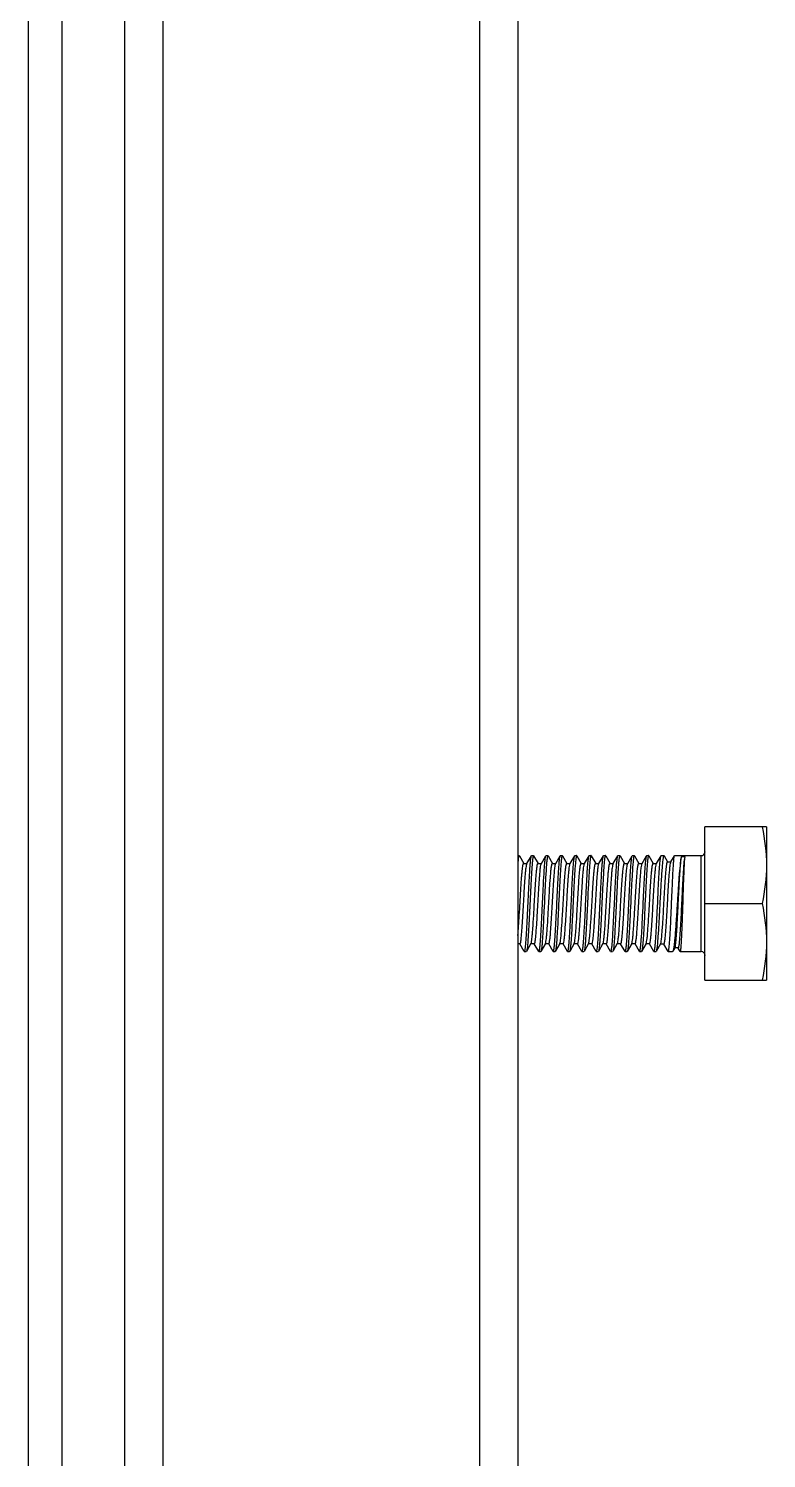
# Model space of a CAD drawing. Extents: x 27938 to 1042331, y -235042 to 1535213.
# Drawn here: x 724842 to 725471, y 753909 to 755128 of the extents above; entities that cross this region are included whole.
import ezdxf

# ---------------------------------------------------------------- set-up
doc = ezdxf.new("R2010")
doc.units = 0
doc.header["$LTSCALE"] = 1000
doc.header["$MEASUREMENT"] = 0

msp = doc.modelspace()

# ---------------------------------------------------------------- linework, layer by layer
for p, q in [((724842.2, 753125.8), (724842.2, 755867.8)), ((724870.8, 753483.8), (724870.8, 755746.9)), ((724924, 755594.1), (724924, 752879.2)), ((724956.7, 755594.1), (724956.7, 752879.2)), ((725226.6, 755594.1), (725226.6, 752879.2)), ((725259.3, 755594.1), (725259.3, 752879.2)), ((725471.1, 754447.2), (725418.7, 754447.2)), ((725418.7, 754316.4), (725418.7, 754447.2)), ((725471.1, 754447.2), (725471.1, 754316.4)), ((725259.3, 754422.7), (725260.3, 754422.7)), ((725260.5, 754422.5), (725260.3, 754422.7)), ((725260.5, 754422.5), (725264.2, 754416)), ((725264.1, 754416), (725267.1, 754416)), ((725267, 754415.9), (725270.9, 754422.5)), ((725270.9, 754422.5), (725271, 754422.7)), ((725271, 754422.7), (725272.6, 754422.7)), ((725272.7, 754422.5), (725272.6, 754422.7)), ((725272.7, 754422.5), (725276.5, 754416)), ((725276.4, 754416), (725279.4, 754416)), ((725279.3, 754415.9), (725283.1, 754422.5)), ((725283.1, 754422.5), (725283.3, 754422.7)), ((725283.3, 754422.7), (725284.8, 754422.7)), ((725285, 754422.5), (725284.8, 754422.7)), ((725285, 754422.5), (725288.8, 754416)), ((725288.7, 754416), (725291.6, 754416)), ((725291.5, 754415.9), (725295.4, 754422.5)), ((725295.4, 754422.5), (725295.6, 754422.7)), ((725295.6, 754422.7), (725297.1, 754422.7)), ((725297.3, 754422.5), (725297.1, 754422.7)), ((725297.3, 754422.5), (725301, 754416)), ((725300.9, 754416), (725303.9, 754416)), ((725303.8, 754415.9), (725307.7, 754422.5)), ((725307.7, 754422.5), (725307.8, 754422.7)), ((725307.8, 754422.7), (725309.4, 754422.7)), ((725309.5, 754422.5), (725309.4, 754422.7)), ((725309.5, 754422.5), (725313.3, 754416)), ((725313.2, 754416), (725316.2, 754416)), ((725316.1, 754415.9), (725319.9, 754422.5)), ((725319.9, 754422.5), (725320.1, 754422.7)), ((725320.1, 754422.7), (725321.6, 754422.7)), ((725321.8, 754422.5), (725325.6, 754416)), ((725325.5, 754416), (725328.4, 754416)), ((725328.3, 754415.9), (725332.2, 754422.5)), ((725332.2, 754422.5), (725332.4, 754422.7)), ((725332.4, 754422.7), (725333.9, 754422.7)), ((725334.1, 754422.5), (725333.9, 754422.7)), ((725334.1, 754422.5), (725337.8, 754416)), ((725337.7, 754416), (725340.7, 754416)), ((725340.6, 754415.9), (725344.5, 754422.5)), ((725344.5, 754422.5), (725344.6, 754422.7)), ((725344.6, 754422.7), (725346.2, 754422.7)), ((725346.3, 754422.5), (725346.2, 754422.7)), ((725346.3, 754422.5), (725350.1, 754416)), ((725350, 754416), (725353, 754416)), ((725352.9, 754415.9), (725356.7, 754422.5)), ((725356.7, 754422.5), (725356.9, 754422.7)), ((725356.9, 754422.7), (725358.4, 754422.7)), ((725358.6, 754422.5), (725358.4, 754422.7)), ((725358.6, 754422.5), (725362.4, 754416)), ((725362.3, 754416), (725365.2, 754416)), ((725365.1, 754415.9), (725369, 754422.5)), ((725369, 754422.5), (725369.2, 754422.7)), ((725369.2, 754422.7), (725370.7, 754422.7)), ((725370.9, 754422.5), (725374.6, 754416)), ((725374.5, 754416), (725377.5, 754416)), ((725377.4, 754415.9), (725381.3, 754422.5)), ((725381.3, 754422.5), (725381.4, 754422.7)), ((725381.4, 754422.7), (725383.7, 754422.7)), ((725384, 754422.5), (725383.7, 754422.7)), ((725384, 754422.5), (725386.9, 754417.4)), ((725386.8, 754417.4), (725389.8, 754417.4)), ((725389.7, 754417.3), (725392.8, 754422.6)), ((725392.8, 754422.6), (725392.9, 754422.7)), ((725392.9, 754422.7), (725415.5, 754422.7)), ((725401.7, 754421.7), (725398.6, 754421.7)), ((725415.5, 754340.9), (725415.5, 754422.7)), ((725418.7, 754381.8), (725467.4, 754381.8)), ((725261.1, 754347.5), (725259.3, 754347.5)), ((725264.7, 754341), (725261, 754347.5)), ((725264.7, 754341), (725264.9, 754340.9)), ((725264.9, 754340.9), (725266.4, 754340.9)), ((725266.6, 754341), (725266.4, 754340.9)), ((725270.4, 754347.7), (725266.6, 754341)), ((725270.4, 754347.7), (725270.6, 754347.9)), ((725273.3, 754347.5), (725270.4, 754347.5)), ((725277, 754341), (725273.2, 754347.5)), ((725277, 754341), (725277.2, 754340.9)), ((725277.2, 754340.9), (725278.7, 754340.9)), ((725278.9, 754341), (725278.7, 754340.9)), ((725282.7, 754347.7), (725278.9, 754341)), ((725285.6, 754347.5), (725282.6, 754347.5)), ((725282.7, 754347.7), (725282.8, 754347.9)), ((725289.3, 754341), (725285.5, 754347.5)), ((725289.3, 754341), (725289.4, 754340.9)), ((725289.4, 754340.9), (725291, 754340.9)), ((725291.1, 754341), (725291, 754340.9)), ((725295, 754347.7), (725291.1, 754341)), ((725297.9, 754347.5), (725294.9, 754347.5)), ((725295, 754347.7), (725295.1, 754347.9)), ((725301.5, 754341), (725297.8, 754347.5)), ((725301.5, 754341), (725301.7, 754340.9)), ((725301.7, 754340.9), (725303.2, 754340.9)), ((725303.4, 754341), (725303.2, 754340.9)), ((725307.2, 754347.7), (725303.4, 754341)), ((725307.2, 754347.7), (725307.3, 754347.9)), ((725310.1, 754347.5), (725307.2, 754347.5)), ((725313.8, 754341), (725310, 754347.5)), ((725313.8, 754341), (725314, 754340.9)), ((725314, 754340.9), (725315.5, 754340.9)), ((725315.7, 754341), (725315.5, 754340.9)), ((725319.5, 754347.7), (725315.7, 754341)), ((725322.4, 754347.5), (725319.4, 754347.5)), ((725319.5, 754347.7), (725319.6, 754347.9)), ((725326.1, 754341), (725322.3, 754347.5)), ((725326.1, 754341), (725326.2, 754340.9)), ((725326.2, 754340.9), (725327.8, 754340.9)), ((725327.9, 754341), (725327.8, 754340.9)), ((725331.8, 754347.7), (725327.9, 754341)), ((725334.7, 754347.5), (725331.7, 754347.5)), ((725338.3, 754341), (725334.6, 754347.5)), ((725338.3, 754341), (725338.5, 754340.9)), ((725338.5, 754340.9), (725340, 754340.9)), ((725344, 754347.7), (725340.2, 754341)), ((725344, 754347.7), (725344.1, 754347.8)), ((725346.9, 754347.5), (725344, 754347.5)), ((725350.6, 754341), (725346.8, 754347.5)), ((725350.8, 754340.9), (725352.3, 754340.9)), ((725352.5, 754341), (725352.3, 754340.9)), ((725356.3, 754347.7), (725352.5, 754341)), ((725359.2, 754347.5), (725356.2, 754347.5)), ((725356.3, 754347.7), (725356.4, 754347.8)), ((725362.9, 754341), (725359.1, 754347.5)), ((725362.9, 754341), (725363, 754340.9)), ((725363, 754340.9), (725364.6, 754340.9)), ((725364.7, 754341), (725364.6, 754340.9)), ((725368.6, 754347.7), (725364.7, 754341)), ((725371.5, 754347.5), (725368.5, 754347.5)), ((725368.6, 754347.7), (725368.7, 754347.8)), ((725375.1, 754341), (725371.4, 754347.5)), ((725375.1, 754341), (725375.3, 754340.9)), ((725375.3, 754340.9), (725377, 754340.9)), ((725377.1, 754341), (725377, 754340.9)), ((725380.9, 754347.5), (725377.1, 754341)), ((725383.7, 754347.3), (725380.8, 754347.3)), ((725387.3, 754341), (725383.6, 754347.3)), ((725387.3, 754341), (725387.4, 754340.9)), ((725387.4, 754340.9), (725391.1, 754340.9)), ((725391.4, 754341.1), (725391.1, 754340.9)), ((725393.1, 754344.1), (725391.4, 754341.1)), ((725396, 754344), (725393.1, 754344)), ((725397.7, 754341), (725396, 754343.9)), ((725397.7, 754341), (725397.8, 754340.9)), ((725397.8, 754340.9), (725415.5, 754340.9)), ((725418.7, 754316.4), (725471.1, 754316.4))]:
    msp.add_line(p, q)
for centre, start, end in [((725415.5, 754425.9), 270, 0), ((725415.5, 754337.6), 0, 90)]:
    msp.add_arc(centre, 3.27, start, end)
for points in [[(725467.4, 754447.2), (725469.6, 754436.5), (725471.1, 754425.5), (725471.1, 754414.5)], [(725471.1, 754414.5), (725471.1, 754403.5), (725469.6, 754392.5), (725467.4, 754381.8)], [(725467.4, 754381.8), (725469.6, 754371), (725471.1, 754360), (725471.1, 754349.1)], [(725471.1, 754349.1), (725471.1, 754338.1), (725469.6, 754327.1), (725467.4, 754316.4)]]:
    msp.add_open_spline(points, degree=3)
for points, knots in [([(725260.3, 754422.7), (725260.2, 754422.7), (725259.9, 754422), (725259.7, 754421.1), (725259.5, 754419.3), (725259.4, 754418), (725259.3, 754417.2)], [0, 0, 0, 0, 0.077049, 0.268055, 0.577055, 1, 1, 1, 1]), ([(725259.3, 754354.7), (725259.5, 754357.3), (725259.9, 754363), (725260.5, 754372.3), (725261.1, 754382.4), (725261.7, 754392.5), (725262.2, 754400.5), (725262.6, 754406), (725262.9, 754409.4), (725263.2, 754412.1), (725263.5, 754414.2), (725263.7, 754415.3), (725264, 754416), (725264.1, 754416)], [0, 0, 0, 0, 0.125273, 0.280526, 0.451, 0.620464, 0.772784, 0.837888, 0.893492, 0.938284, 0.971239, 0.991709, 1, 1, 1, 1]), ([(725261.1, 754347.5), (725261.1, 754347.5), (725261.3, 754347.8), (725261.6, 754348.5), (725261.9, 754350.4), (725262.2, 754353.3), (725262.6, 754357.3), (725262.9, 754362.1), (725263.3, 754367.7), (725263.7, 754373.8), (725264.2, 754382.2), (725264.6, 754390.6), (725265.1, 754398.7), (725265.5, 754403.9), (725265.8, 754408.3), (725266.2, 754411.8), (725266.6, 754414.2), (725266.8, 754415.5), (725267, 754415.9)], [0, 0, 0, 0, 0.003516, 0.010771, 0.037949, 0.081609, 0.140308, 0.211978, 0.294061, 0.383613, 0.477416, 0.664254, 0.750571, 0.827952, 0.893624, 0.945254, 0.981055, 1, 1, 1, 1]), ([(725268, 754381.8), (725268.2, 754386.7), (725268.5, 754394), (725269, 754403.2), (725269.4, 754409.2), (725269.7, 754414.2), (725270.1, 754418.1), (725270.4, 754420.7), (725270.6, 754422.1), (725270.9, 754422.5)], [0, 0, 0, 0, 0.364023, 0.530311, 0.678342, 0.803036, 0.90014, 0.966414, 1, 1, 1, 1]), ([(725272.6, 754422.7), (725272.5, 754422.7), (725272.3, 754422.3), (725272.2, 754421.8), (725272, 754420.8), (725271.7, 754418.8), (725271.4, 754415.3), (725271, 754410.3), (725270.6, 754404.2), (725270.3, 754397.2), (725269.9, 754389.7), (725269.6, 754384.4), (725269.5, 754381.8)], [0, 0, 0, 0, 0.006679, 0.021742, 0.04591, 0.079126, 0.171519, 0.295578, 0.446611, 0.618856, 0.8057, 1, 1, 1, 1]), ([(725270.6, 754347.9), (725270.7, 754348.4), (725271, 754349.8), (725271.3, 754352.5), (725271.7, 754356.1), (725272.2, 754362.6), (725272.8, 754372.2), (725273.3, 754382.2), (725273.8, 754390.6), (725274.2, 754396.5), (725274.5, 754401.9), (725274.9, 754406.6), (725275.2, 754410.5), (725275.6, 754413.3), (725275.9, 754415), (725276.1, 754415.8), (725276.3, 754416), (725276.4, 754416)], [0, 0, 0, 0, 0.023139, 0.062463, 0.116774, 0.184236, 0.348936, 0.533941, 0.62611, 0.713772, 0.793885, 0.863675, 0.920735, 0.963127, 0.989505, 0.996557, 1, 1, 1, 1]), ([(725273.3, 754347.5), (725273.4, 754347.5), (725273.6, 754347.8), (725273.8, 754348.5), (725274.2, 754350.4), (725274.5, 754353.3), (725274.8, 754357.3), (725275.2, 754362.1), (725275.6, 754367.7), (725275.9, 754373.8), (725276.4, 754382.2), (725276.9, 754390.6), (725277.4, 754398.7), (725277.7, 754403.9), (725278.1, 754408.3), (725278.4, 754411.8), (725278.8, 754414.2), (725279, 754415.5), (725279.3, 754415.9)], [0, 0, 0, 0, 0.003516, 0.010771, 0.037949, 0.081609, 0.140308, 0.211978, 0.294061, 0.383613, 0.477416, 0.664254, 0.750571, 0.827952, 0.893624, 0.945254, 0.981055, 1, 1, 1, 1]), ([(725280.2, 754381.8), (725280.5, 754386.7), (725280.8, 754394), (725281.3, 754403.2), (725281.7, 754409.2), (725282, 754414.2), (725282.3, 754418.1), (725282.7, 754420.7), (725282.9, 754422.1), (725283.1, 754422.5)], [0, 0, 0, 0, 0.364021, 0.530313, 0.678345, 0.803036, 0.900138, 0.966413, 1, 1, 1, 1]), ([(725284.8, 754422.7), (725284.7, 754422.7), (725284.6, 754422.3), (725284.4, 754421.8), (725284.2, 754420.8), (725284, 754418.8), (725283.6, 754415.3), (725283.3, 754410.3), (725282.9, 754404.2), (725282.5, 754397.2), (725282.1, 754389.7), (725281.9, 754384.4), (725281.8, 754381.8)], [0, 0, 0, 0, 0.006669, 0.021718, 0.045876, 0.079084, 0.171468, 0.295521, 0.446556, 0.618814, 0.805682, 1, 1, 1, 1]), ([(725282.8, 754347.9), (725283, 754348.4), (725283.3, 754349.8), (725283.6, 754352.4), (725283.9, 754356.1), (725284.5, 754362.6), (725285, 754372.1), (725285.6, 754382.2), (725286.1, 754390.5), (725286.4, 754396.5), (725286.8, 754401.9), (725287.2, 754406.6), (725287.5, 754410.5), (725287.8, 754413.3), (725288.2, 754415), (725288.4, 754415.8), (725288.6, 754416), (725288.7, 754416)], [0, 0, 0, 0, 0.023, 0.06221, 0.116433, 0.183837, 0.348506, 0.533571, 0.625793, 0.713517, 0.793694, 0.863545, 0.920659, 0.963092, 0.989496, 0.996554, 1, 1, 1, 1]), ([(725285.6, 754347.5), (725285.7, 754347.5), (725285.8, 754347.8), (725286.1, 754348.5), (725286.4, 754350.4), (725286.8, 754353.3), (725287.1, 754357.3), (725287.5, 754362.1), (725287.8, 754367.7), (725288.2, 754373.8), (725288.7, 754382.2), (725289.2, 754390.6), (725289.7, 754398.7), (725290, 754403.9), (725290.4, 754408.3), (725290.7, 754411.8), (725291.1, 754414.2), (725291.3, 754415.5), (725291.5, 754415.9)], [0, 0, 0, 0, 0.003516, 0.010771, 0.037949, 0.081609, 0.140308, 0.211978, 0.294061, 0.383613, 0.477416, 0.664254, 0.750571, 0.827952, 0.893624, 0.945254, 0.981055, 1, 1, 1, 1]), ([(725292.5, 754381.8), (725292.7, 754386.7), (725293.1, 754394), (725293.6, 754403.2), (725293.9, 754409.2), (725294.3, 754414.2), (725294.6, 754418.1), (725295, 754420.7), (725295.2, 754422.1), (725295.4, 754422.5)], [0, 0, 0, 0, 0.364026, 0.530319, 0.678348, 0.803035, 0.900137, 0.966414, 1, 1, 1, 1]), ([(725297.1, 754422.7), (725297, 754422.7), (725296.8, 754422.3), (725296.7, 754421.8), (725296.5, 754420.8), (725296.2, 754418.8), (725295.9, 754415.3), (725295.5, 754410.3), (725295.2, 754404.2), (725294.8, 754397.2), (725294.4, 754389.7), (725294.2, 754384.4), (725294, 754381.8)], [0, 0, 0, 0, 0.00669, 0.021765, 0.045943, 0.079167, 0.171572, 0.295635, 0.446661, 0.618889, 0.805716, 1, 1, 1, 1]), ([(725295.1, 754347.9), (725295.3, 754348.4), (725295.5, 754349.8), (725295.9, 754352.4), (725296.2, 754356.1), (725296.7, 754362.6), (725297.3, 754372.1), (725297.9, 754382.2), (725298.4, 754390.5), (725298.7, 754396.4), (725299.1, 754401.9), (725299.4, 754406.6), (725299.8, 754410.5), (725300.1, 754413.3), (725300.4, 754415), (725300.7, 754415.8), (725300.8, 754416), (725300.9, 754416)], [0, 0, 0, 0, 0.022862, 0.061956, 0.116091, 0.183437, 0.348074, 0.5332, 0.625476, 0.713261, 0.793503, 0.863416, 0.920583, 0.963057, 0.989487, 0.996552, 1, 1, 1, 1]), ([(725297.9, 754347.5), (725297.9, 754347.5), (725298.1, 754347.8), (725298.4, 754348.5), (725298.7, 754350.4), (725299, 754353.3), (725299.4, 754357.3), (725299.7, 754362.1), (725300.1, 754367.7), (725300.5, 754373.8), (725301, 754382.2), (725301.4, 754390.6), (725301.9, 754398.7), (725302.3, 754403.9), (725302.6, 754408.3), (725303, 754411.8), (725303.4, 754414.2), (725303.6, 754415.5), (725303.8, 754415.9)], [0, 0, 0, 0, 0.003516, 0.010771, 0.037949, 0.081609, 0.140308, 0.211978, 0.294061, 0.383613, 0.477416, 0.664254, 0.750571, 0.827952, 0.893624, 0.945254, 0.981055, 1, 1, 1, 1]), ([(725304.8, 754381.8), (725305, 754386.7), (725305.3, 754394), (725305.8, 754403.2), (725306.2, 754409.2), (725306.5, 754414.2), (725306.9, 754418.1), (725307.2, 754420.7), (725307.4, 754422.1), (725307.7, 754422.5)], [0, 0, 0, 0, 0.364024, 0.530311, 0.678342, 0.803035, 0.900139, 0.966414, 1, 1, 1, 1]), ([(725309.4, 754422.7), (725309.3, 754422.7), (725309.1, 754422.3), (725309, 754421.8), (725308.8, 754420.8), (725308.5, 754418.8), (725308.2, 754415.3), (725307.8, 754410.3), (725307.4, 754404.2), (725307, 754397.2), (725306.7, 754389.7), (725306.4, 754384.4), (725306.3, 754381.8)], [0, 0, 0, 0, 0.006677, 0.021735, 0.045901, 0.079116, 0.171512, 0.295573, 0.4466, 0.618843, 0.805694, 1, 1, 1, 1]), ([(725307.3, 754347.9), (725307.5, 754348.4), (725307.8, 754349.8), (725308.1, 754352.4), (725308.5, 754356), (725309, 754362.5), (725309.6, 754372.1), (725310.1, 754382.1), (725310.6, 754390.5), (725311, 754396.4), (725311.3, 754401.9), (725311.7, 754406.6), (725312, 754410.5), (725312.4, 754413.3), (725312.7, 754415), (725312.9, 754415.8), (725313.1, 754416), (725313.2, 754416)], [0, 0, 0, 0, 0.022723, 0.061701, 0.115749, 0.183037, 0.347642, 0.532829, 0.625158, 0.713005, 0.793312, 0.863286, 0.920506, 0.963022, 0.989478, 0.99655, 1, 1, 1, 1]), ([(725310.1, 754347.5), (725310.2, 754347.5), (725310.4, 754347.8), (725310.6, 754348.5), (725311, 754350.4), (725311.3, 754353.3), (725311.6, 754357.3), (725312, 754362.1), (725312.4, 754367.7), (725312.7, 754373.8), (725313.2, 754382.2), (725313.7, 754390.6), (725314.2, 754398.7), (725314.5, 754403.9), (725314.9, 754408.3), (725315.2, 754411.8), (725315.6, 754414.2), (725315.8, 754415.5), (725316.1, 754415.9)], [0, 0, 0, 0, 0.003516, 0.010771, 0.037949, 0.081609, 0.140308, 0.211978, 0.294061, 0.383613, 0.477416, 0.664254, 0.750571, 0.827952, 0.893624, 0.945254, 0.981055, 1, 1, 1, 1]), ([(725317, 754381.8), (725317.3, 754386.7), (725317.6, 754394), (725318.1, 754403.2), (725318.4, 754409.2), (725318.8, 754414.2), (725319.1, 754418.1), (725319.5, 754420.7), (725319.7, 754422.1), (725319.9, 754422.5)], [0, 0, 0, 0, 0.364026, 0.530313, 0.678337, 0.803029, 0.900137, 0.966414, 1, 1, 1, 1]), ([(725321.6, 754422.7), (725321.5, 754422.7), (725321.4, 754422.3), (725321.2, 754421.8), (725321, 754420.8), (725320.8, 754418.8), (725320.4, 754415.3), (725320.1, 754410.3), (725319.7, 754404.2), (725319.3, 754397.2), (725318.9, 754389.7), (725318.7, 754384.4), (725318.6, 754381.8)], [0, 0, 0, 0, 0.006697, 0.021777, 0.045962, 0.079191, 0.171605, 0.29567, 0.44669, 0.618909, 0.805726, 1, 1, 1, 1]), ([(725319.6, 754347.9), (725319.8, 754348.3), (725320, 754349.7), (725320.4, 754352.3), (725320.7, 754356), (725321.2, 754362.5), (725321.8, 754372), (725322.4, 754382.1), (725322.9, 754390.5), (725323.2, 754396.4), (725323.6, 754401.8), (725324, 754406.6), (725324.3, 754410.4), (725324.6, 754413.3), (725325, 754415), (725325.2, 754415.8), (725325.4, 754416), (725325.5, 754416)], [0, 0, 0, 0, 0.022584, 0.061447, 0.115407, 0.182636, 0.34721, 0.532457, 0.62484, 0.712749, 0.79312, 0.863155, 0.920429, 0.962986, 0.989469, 0.996548, 1, 1, 1, 1]), ([(725321.8, 754422.5), (725321.8, 754422.6), (725321.7, 754422.6), (725321.7, 754422.7), (725321.6, 754422.7)], [0, 0, 0, 0, 0.600612, 1, 1, 1, 1]), ([(725322.4, 754347.5), (725322.5, 754347.5), (725322.6, 754347.8), (725322.9, 754348.5), (725323.2, 754350.4), (725323.6, 754353.3), (725323.9, 754357.3), (725324.3, 754362.1), (725324.6, 754367.7), (725325, 754373.8), (725325.5, 754382.2), (725326, 754390.6), (725326.5, 754398.7), (725326.8, 754403.9), (725327.2, 754408.3), (725327.5, 754411.8), (725327.9, 754414.2), (725328.1, 754415.5), (725328.3, 754415.9)], [0, 0, 0, 0, 0.003516, 0.010772, 0.037949, 0.081609, 0.140308, 0.211978, 0.294061, 0.383612, 0.477416, 0.664254, 0.750571, 0.827952, 0.893624, 0.945254, 0.981055, 1, 1, 1, 1]), ([(725329.3, 754381.8), (725329.5, 754386.7), (725329.9, 754394), (725330.4, 754403.2), (725330.7, 754409.2), (725331.1, 754414.2), (725331.4, 754418.1), (725331.8, 754420.7), (725332, 754422.1), (725332.2, 754422.5)], [0, 0, 0, 0, 0.364026, 0.530312, 0.67834, 0.803034, 0.90014, 0.966415, 1, 1, 1, 1]), ([(725333.9, 754422.7), (725333.8, 754422.7), (725333.6, 754422.3), (725333.5, 754421.8), (725333.3, 754420.8), (725333, 754418.8), (725332.7, 754415.3), (725332.3, 754410.3), (725332, 754404.2), (725331.6, 754397.2), (725331.2, 754389.7), (725331, 754384.4), (725330.8, 754381.8)], [0, 0, 0, 0, 0.006686, 0.021757, 0.045931, 0.079152, 0.171553, 0.295615, 0.446644, 0.618879, 0.805711, 1, 1, 1, 1]), ([(725331.9, 754347.9), (725332.1, 754348.3), (725332.3, 754349.7), (725332.7, 754352.3), (725333, 754356), (725333.5, 754362.5), (725334.1, 754372), (725334.7, 754382.1), (725335.2, 754390.4), (725335.5, 754396.4), (725335.9, 754401.8), (725336.2, 754406.6), (725336.6, 754410.4), (725336.9, 754413.3), (725337.2, 754415), (725337.5, 754415.8), (725337.6, 754416), (725337.7, 754416)], [0, 0, 0, 0, 0.022445, 0.061192, 0.115065, 0.182235, 0.346776, 0.532084, 0.624521, 0.712492, 0.792928, 0.863025, 0.920353, 0.962951, 0.98946, 0.996545, 1, 1, 1, 1]), ([(725334.7, 754347.5), (725334.7, 754347.5), (725334.9, 754347.8), (725335.2, 754348.5), (725335.5, 754350.4), (725335.8, 754353.3), (725336.2, 754357.3), (725336.5, 754362.1), (725336.9, 754367.7), (725337.3, 754373.8), (725337.7, 754382.2), (725338.2, 754390.6), (725338.7, 754398.7), (725339.1, 754403.9), (725339.4, 754408.3), (725339.8, 754411.8), (725340.2, 754414.2), (725340.4, 754415.5), (725340.6, 754415.9)], [0, 0, 0, 0, 0.003516, 0.010772, 0.037949, 0.081609, 0.140308, 0.211978, 0.294061, 0.383612, 0.477416, 0.664253, 0.750571, 0.827952, 0.893624, 0.945254, 0.981055, 1, 1, 1, 1]), ([(725341.6, 754381.8), (725341.8, 754386.7), (725342.1, 754394), (725342.6, 754403.2), (725343, 754409.2), (725343.3, 754414.2), (725343.7, 754418.1), (725344, 754420.7), (725344.2, 754422.1), (725344.5, 754422.5)], [0, 0, 0, 0, 0.364021, 0.530311, 0.678343, 0.803036, 0.90014, 0.966414, 1, 1, 1, 1]), ([(725346.2, 754422.7), (725346.1, 754422.7), (725345.9, 754422.3), (725345.8, 754421.8), (725345.6, 754420.8), (725345.3, 754418.8), (725345, 754415.3), (725344.6, 754410.3), (725344.2, 754404.2), (725343.8, 754397.2), (725343.5, 754389.7), (725343.2, 754384.4), (725343.1, 754381.8)], [0, 0, 0, 0, 0.006676, 0.021736, 0.045901, 0.079115, 0.171505, 0.295563, 0.446596, 0.618846, 0.805696, 1, 1, 1, 1]), ([(725344.1, 754347.8), (725344.3, 754348.3), (725344.6, 754349.7), (725344.9, 754352.3), (725345.3, 754355.9), (725345.8, 754362.4), (725346.4, 754372), (725346.9, 754382.1), (725347.4, 754390.4), (725347.8, 754396.4), (725348.1, 754401.8), (725348.5, 754406.5), (725348.8, 754410.4), (725349.2, 754413.3), (725349.5, 754415), (725349.7, 754415.8), (725349.9, 754416), (725350, 754416)], [0, 0, 0, 0, 0.022306, 0.060937, 0.114721, 0.181834, 0.346342, 0.531711, 0.624202, 0.712235, 0.792736, 0.862894, 0.920276, 0.962916, 0.98945, 0.996543, 1, 1, 1, 1]), ([(725346.9, 754347.5), (725347, 754347.5), (725347.2, 754347.8), (725347.4, 754348.5), (725347.7, 754350.4), (725348.1, 754353.3), (725348.4, 754357.3), (725348.8, 754362.1), (725349.2, 754367.7), (725349.5, 754373.8), (725350, 754382.2), (725350.5, 754390.6), (725351, 754398.7), (725351.3, 754403.9), (725351.7, 754408.3), (725352, 754411.8), (725352.4, 754414.2), (725352.6, 754415.5), (725352.9, 754415.9)], [0, 0, 0, 0, 0.003515, 0.010772, 0.037949, 0.081609, 0.140308, 0.211978, 0.294061, 0.383612, 0.477415, 0.664253, 0.750571, 0.827952, 0.893624, 0.945254, 0.981055, 1, 1, 1, 1]), ([(725353.8, 754381.8), (725354.1, 754386.7), (725354.4, 754394), (725354.9, 754403.2), (725355.2, 754409.2), (725355.6, 754414.2), (725355.9, 754418.1), (725356.3, 754420.7), (725356.5, 754422.1), (725356.7, 754422.5)], [0, 0, 0, 0, 0.364021, 0.530314, 0.678346, 0.803036, 0.900137, 0.966413, 1, 1, 1, 1]), ([(725358.4, 754422.7), (725358.3, 754422.7), (725358.2, 754422.3), (725358, 754421.8), (725357.8, 754420.8), (725357.6, 754418.8), (725357.2, 754415.3), (725356.9, 754410.3), (725356.5, 754404.2), (725356.1, 754397.2), (725355.7, 754389.7), (725355.5, 754384.4), (725355.4, 754381.8)], [0, 0, 0, 0, 0.006669, 0.021718, 0.045876, 0.079084, 0.171468, 0.295522, 0.446557, 0.618815, 0.805682, 1, 1, 1, 1]), ([(725356.4, 754347.8), (725356.6, 754348.3), (725356.8, 754349.7), (725357.2, 754352.3), (725357.5, 754355.9), (725358, 754362.4), (725358.6, 754371.9), (725359.2, 754382), (725359.7, 754390.4), (725360, 754396.3), (725360.4, 754401.8), (725360.8, 754406.5), (725361.1, 754410.4), (725361.4, 754413.3), (725361.8, 754415), (725362, 754415.8), (725362.2, 754416), (725362.3, 754416)], [0, 0, 0, 0, 0.022167, 0.060682, 0.114378, 0.181432, 0.345908, 0.531337, 0.623882, 0.711978, 0.792543, 0.862763, 0.920199, 0.962881, 0.989441, 0.996541, 1, 1, 1, 1]), ([(725359.2, 754347.5), (725359.3, 754347.5), (725359.4, 754347.8), (725359.7, 754348.5), (725360, 754350.4), (725360.4, 754353.3), (725360.7, 754357.3), (725361.1, 754362.1), (725361.4, 754367.7), (725361.8, 754373.8), (725362.3, 754382.2), (725362.8, 754390.6), (725363.3, 754398.7), (725363.6, 754403.9), (725364, 754408.3), (725364.3, 754411.8), (725364.7, 754414.2), (725364.9, 754415.5), (725365.1, 754415.9)], [0, 0, 0, 0, 0.003515, 0.010772, 0.037949, 0.081609, 0.140308, 0.211978, 0.294061, 0.383612, 0.477415, 0.664253, 0.750571, 0.827952, 0.893624, 0.945254, 0.981055, 1, 1, 1, 1]), ([(725366.1, 754381.8), (725366.3, 754386.7), (725366.7, 754394), (725367.2, 754403.2), (725367.5, 754409.2), (725367.9, 754414.2), (725368.2, 754418.1), (725368.6, 754420.7), (725368.8, 754422.1), (725369, 754422.5)], [0, 0, 0, 0, 0.364026, 0.530319, 0.678348, 0.803035, 0.900137, 0.966414, 1, 1, 1, 1]), ([(725370.7, 754422.7), (725370.6, 754422.7), (725370.4, 754422.3), (725370.3, 754421.8), (725370.1, 754420.8), (725369.8, 754418.8), (725369.5, 754415.3), (725369.1, 754410.3), (725368.8, 754404.2), (725368.4, 754397.2), (725368, 754389.7), (725367.8, 754384.4), (725367.6, 754381.8)], [0, 0, 0, 0, 0.006688, 0.021753, 0.045929, 0.079148, 0.171548, 0.29561, 0.446639, 0.618873, 0.805706, 1, 1, 1, 1]), ([(725368.7, 754347.8), (725368.8, 754348.3), (725369.1, 754349.7), (725369.5, 754352.2), (725369.8, 754355.9), (725370.3, 754362.4), (725370.9, 754371.9), (725371.5, 754382), (725371.9, 754390.4), (725372.3, 754396.3), (725372.7, 754401.8), (725373, 754406.5), (725373.4, 754410.4), (725373.7, 754413.3), (725374, 754415), (725374.3, 754415.8), (725374.4, 754416), (725374.5, 754416)], [0, 0, 0, 0, 0.022028, 0.060426, 0.114034, 0.181029, 0.345472, 0.530963, 0.623561, 0.71172, 0.79235, 0.862632, 0.920122, 0.962845, 0.989432, 0.996538, 1, 1, 1, 1]), ([(725370.9, 754422.5), (725370.8, 754422.6), (725370.8, 754422.6), (725370.7, 754422.7), (725370.7, 754422.7)], [0, 0, 0, 0, 0.600476, 1, 1, 1, 1]), ([(725371.5, 754347.5), (725371.5, 754347.5), (725371.7, 754347.8), (725372, 754348.5), (725372.3, 754350.4), (725372.6, 754353.3), (725373, 754357.3), (725373.3, 754362.1), (725373.7, 754367.7), (725374.1, 754373.8), (725374.5, 754382.2), (725375, 754390.6), (725375.5, 754398.7), (725375.9, 754403.9), (725376.2, 754408.3), (725376.6, 754411.8), (725377, 754414.2), (725377.2, 754415.5), (725377.4, 754415.9)], [0, 0, 0, 0, 0.003515, 0.010772, 0.037949, 0.081609, 0.140308, 0.211978, 0.294061, 0.383612, 0.477415, 0.664253, 0.750571, 0.827952, 0.893624, 0.945254, 0.981055, 1, 1, 1, 1]), ([(725378.4, 754381.8), (725378.6, 754386.7), (725378.9, 754394), (725379.4, 754403.2), (725379.8, 754409.2), (725380.1, 754414.2), (725380.5, 754418.1), (725380.8, 754420.7), (725381, 754422.1), (725381.3, 754422.5)], [0, 0, 0, 0, 0.364024, 0.530312, 0.678343, 0.803036, 0.90014, 0.966414, 1, 1, 1, 1]), ([(725383.7, 754422.7), (725383.7, 754422.7), (725383.4, 754422.4), (725383.3, 754421.8), (725383.1, 754420.8), (725382.7, 754418.8), (725382.4, 754415.3), (725382, 754410.3), (725381.5, 754404.2), (725381.1, 754397.2), (725380.7, 754389.7), (725380.4, 754384.4), (725380.3, 754381.8)], [0, 0, 0, 0, 0.007187, 0.022465, 0.046744, 0.080015, 0.172417, 0.296393, 0.447275, 0.619318, 0.805937, 1, 1, 1, 1]), ([(725380.9, 754347.5), (725381.1, 754347.8), (725381.3, 754349.1), (725381.7, 754351.6), (725382, 754355.2), (725382.4, 754359.8), (725382.8, 754365.2), (725383.3, 754373.5), (725383.7, 754382.1), (725384.2, 754390.8), (725384.6, 754397), (725385, 754402.6), (725385.3, 754407.5), (725385.7, 754411.6), (725386, 754414.5), (725386.3, 754416.4), (725386.6, 754417.2), (725386.7, 754417.4), (725386.8, 754417.4)], [0, 0, 0, 0, 0.019036, 0.055162, 0.107284, 0.173532, 0.25149, 0.338305, 0.525651, 0.619397, 0.708683, 0.790327, 0.861445, 0.919555, 0.962678, 0.989457, 0.996584, 1, 1, 1, 1]), ([(725383.7, 754347.3), (725383.8, 754347.3), (725384, 754347.5), (725384.2, 754348.4), (725384.6, 754350.2), (725384.9, 754353.3), (725385.3, 754357.4), (725385.6, 754362.4), (725386, 754368.1), (725386.4, 754374.4), (725386.9, 754383.1), (725387.3, 754391.7), (725387.8, 754399.8), (725388.2, 754405.2), (725388.6, 754409.7), (725388.9, 754413.2), (725389.3, 754415.6), (725389.5, 754416.9), (725389.7, 754417.3)], [0, 0, 0, 0, 0.003526, 0.010871, 0.03842, 0.082642, 0.142013, 0.214376, 0.297085, 0.387117, 0.481196, 0.667858, 0.753739, 0.830507, 0.895467, 0.946372, 0.98153, 1, 1, 1, 1]), ([(725390.2, 754381.8), (725390.4, 754386.8), (725390.8, 754394), (725391.2, 754403.3), (725391.5, 754409.3), (725391.8, 754414.4), (725392.1, 754418.3), (725392.4, 754420.8), (725392.6, 754422.2), (725392.8, 754422.6)], [0, 0, 0, 0, 0.366748, 0.534004, 0.682559, 0.80722, 0.903651, 0.968552, 1, 1, 1, 1]), ([(725393.1, 754344.1), (725393.4, 754344.5), (725393.6, 754345.8), (725393.9, 754348.2), (725394.2, 754351.7), (725394.6, 754356.2), (725394.9, 754361.6), (725395.4, 754369.9), (725395.9, 754380.9), (725396.6, 754394), (725397.2, 754405.8), (725397.9, 754414.9), (725398.3, 754419.9), (725398.6, 754421.7)], [0, 0, 0, 0, 0.016498, 0.048153, 0.094091, 0.152829, 0.222461, 0.300749, 0.473185, 0.64885, 0.806645, 0.928205, 1, 1, 1, 1]), ([(725398.6, 754421.7), (725398.4, 754421.1), (725398.1, 754419.3), (725397.4, 754414.6), (725396.7, 754406.5), (725395.9, 754394.9), (725395.4, 754386.3), (725395.1, 754381.8)], [0, 0, 0, 0, 0.052104, 0.130854, 0.359409, 0.660459, 1, 1, 1, 1]), ([(725396, 754344), (725396.1, 754344), (725396.3, 754344.3), (725396.4, 754344.7), (725396.6, 754345.6), (725396.9, 754347.3), (725397.2, 754350.2), (725397.5, 754354.5), (725397.9, 754359.7), (725398.2, 754365.7), (725398.6, 754372.3), (725399, 754381.5), (725399.6, 754392.8), (725400.2, 754405.1), (725400.9, 754414.6), (725401.3, 754419.8), (725401.7, 754421.7)], [0, 0, 0, 0, 0.003181, 0.009997, 0.020842, 0.035708, 0.077022, 0.132568, 0.200428, 0.278278, 0.363482, 0.453195, 0.634322, 0.798504, 0.925407, 1, 1, 1, 1]), ([(725400, 754381.8), (725400.1, 754386.3), (725400.4, 754394.9), (725400.8, 754406.5), (725401.2, 754415.2), (725401.5, 754420), (725401.7, 754421.7)], [0, 0, 0, 0, 0.340216, 0.641739, 0.870295, 1, 1, 1, 1]), ([(725264.9, 754340.9), (725265, 754340.9), (725265.2, 754341.2), (725265.3, 754341.8), (725265.5, 754342.8), (725265.8, 754344.8), (725266.1, 754348.2), (725266.5, 754353.2), (725266.8, 754359.4), (725267.2, 754366.3), (725267.6, 754373.9), (725267.8, 754379.1), (725268, 754381.8)], [0, 0, 0, 0, 0.006696, 0.021778, 0.045962, 0.079192, 0.171607, 0.295672, 0.44669, 0.618908, 0.805728, 1, 1, 1, 1]), ([(725269.5, 754381.8), (725269.3, 754376.8), (725268.9, 754369.6), (725268.4, 754360.4), (725268.1, 754354.4), (725267.7, 754349.4), (725267.4, 754345.4), (725267, 754342.8), (725266.8, 754341.4), (725266.6, 754341)], [0, 0, 0, 0, 0.36397, 0.530239, 0.678254, 0.802945, 0.900063, 0.966368, 1, 1, 1, 1]), ([(725277.2, 754340.9), (725277.3, 754340.9), (725277.4, 754341.2), (725277.6, 754341.8), (725277.8, 754342.8), (725278, 754344.8), (725278.4, 754348.2), (725278.7, 754353.2), (725279.1, 754359.4), (725279.5, 754366.3), (725279.9, 754373.9), (725280.1, 754379.1), (725280.2, 754381.8)], [0, 0, 0, 0, 0.006683, 0.02175, 0.045921, 0.079139, 0.171534, 0.295592, 0.446617, 0.618856, 0.805703, 1, 1, 1, 1]), ([(725281.8, 754381.8), (725281.5, 754376.8), (725281.2, 754369.6), (725280.7, 754360.4), (725280.3, 754354.4), (725280, 754349.4), (725279.7, 754345.4), (725279.3, 754342.8), (725279.1, 754341.4), (725278.9, 754341)], [0, 0, 0, 0, 0.363954, 0.530216, 0.678234, 0.802928, 0.900053, 0.966366, 1, 1, 1, 1]), ([(725289.4, 754340.9), (725289.5, 754340.9), (725289.7, 754341.2), (725289.8, 754341.8), (725290, 754342.8), (725290.3, 754344.8), (725290.6, 754348.2), (725291, 754353.2), (725291.4, 754359.4), (725291.7, 754366.3), (725292.1, 754373.9), (725292.4, 754379.1), (725292.5, 754381.8)], [0, 0, 0, 0, 0.006669, 0.021719, 0.045878, 0.079087, 0.171477, 0.295536, 0.446573, 0.618824, 0.805681, 1, 1, 1, 1]), ([(725294, 754381.8), (725293.8, 754376.8), (725293.5, 754369.6), (725293, 754360.4), (725292.6, 754354.4), (725292.3, 754349.4), (725291.9, 754345.4), (725291.6, 754342.8), (725291.4, 754341.4), (725291.1, 754341)], [0, 0, 0, 0, 0.363958, 0.530229, 0.678249, 0.80294, 0.900058, 0.966367, 1, 1, 1, 1]), ([(725301.7, 754340.9), (725301.8, 754340.9), (725302, 754341.2), (725302.1, 754341.8), (725302.3, 754342.8), (725302.6, 754344.8), (725302.9, 754348.2), (725303.3, 754353.2), (725303.6, 754359.4), (725304, 754366.3), (725304.4, 754373.9), (725304.6, 754379.1), (725304.8, 754381.8)], [0, 0, 0, 0, 0.006673, 0.021729, 0.045891, 0.079103, 0.17149, 0.295546, 0.446581, 0.618835, 0.805691, 1, 1, 1, 1]), ([(725306.3, 754381.8), (725306.1, 754376.8), (725305.7, 754369.6), (725305.2, 754360.4), (725304.9, 754354.4), (725304.5, 754349.4), (725304.2, 754345.4), (725303.8, 754342.8), (725303.6, 754341.4), (725303.4, 754341)], [0, 0, 0, 0, 0.363957, 0.530226, 0.678246, 0.80294, 0.90006, 0.966367, 1, 1, 1, 1]), ([(725314, 754340.9), (725314.1, 754340.9), (725314.2, 754341.2), (725314.4, 754341.8), (725314.6, 754342.8), (725314.8, 754344.8), (725315.2, 754348.2), (725315.5, 754353.2), (725315.9, 754359.4), (725316.3, 754366.3), (725316.7, 754373.9), (725316.9, 754379.1), (725317, 754381.8)], [0, 0, 0, 0, 0.006683, 0.02175, 0.045922, 0.079141, 0.171538, 0.295599, 0.446629, 0.61887, 0.805706, 1, 1, 1, 1]), ([(725318.6, 754381.8), (725318.3, 754376.8), (725318, 754369.6), (725317.5, 754360.4), (725317.1, 754354.4), (725316.8, 754349.4), (725316.5, 754345.4), (725316.1, 754342.8), (725315.9, 754341.4), (725315.7, 754341)], [0, 0, 0, 0, 0.363961, 0.530224, 0.678244, 0.802939, 0.900061, 0.966368, 1, 1, 1, 1]), ([(725326.2, 754340.9), (725326.3, 754340.9), (725326.5, 754341.2), (725326.6, 754341.8), (725326.8, 754342.8), (725327.1, 754344.8), (725327.4, 754348.2), (725327.8, 754353.2), (725328.2, 754359.4), (725328.5, 754366.3), (725328.9, 754373.9), (725329.2, 754379.1), (725329.3, 754381.8)], [0, 0, 0, 0, 0.006693, 0.021771, 0.045952, 0.079178, 0.171587, 0.295651, 0.446675, 0.618899, 0.805721, 1, 1, 1, 1]), ([(725330.8, 754381.8), (725330.6, 754376.8), (725330.3, 754369.6), (725329.8, 754360.4), (725329.4, 754354.4), (725329.1, 754349.4), (725328.7, 754345.4), (725328.4, 754342.8), (725328.2, 754341.4), (725327.9, 754341)], [0, 0, 0, 0, 0.363963, 0.530226, 0.67824, 0.802935, 0.900059, 0.966368, 1, 1, 1, 1]), ([(725338.5, 754340.9), (725338.6, 754340.9), (725338.8, 754341.2), (725338.9, 754341.8), (725339.1, 754342.8), (725339.4, 754344.8), (725339.7, 754348.2), (725340.1, 754353.2), (725340.4, 754359.4), (725340.8, 754366.3), (725341.2, 754373.9), (725341.4, 754379.1), (725341.6, 754381.8)], [0, 0, 0, 0, 0.006694, 0.021774, 0.045957, 0.079186, 0.171599, 0.295663, 0.446681, 0.618902, 0.805725, 1, 1, 1, 1]), ([(725343.1, 754381.8), (725342.9, 754376.8), (725342.5, 754369.6), (725342, 754360.4), (725341.7, 754354.4), (725341.3, 754349.4), (725341, 754345.4), (725340.6, 754342.8), (725340.4, 754341.4), (725340.2, 754341)], [0, 0, 0, 0, 0.363971, 0.530241, 0.678257, 0.802947, 0.900064, 0.966368, 1, 1, 1, 1]), ([(725350.8, 754340.9), (725350.9, 754340.9), (725351, 754341.2), (725351.2, 754341.8), (725351.4, 754342.8), (725351.6, 754344.8), (725352, 754348.2), (725352.3, 754353.2), (725352.7, 754359.4), (725353.1, 754366.3), (725353.5, 754373.9), (725353.7, 754379.1), (725353.8, 754381.8)], [0, 0, 0, 0, 0.006682, 0.021747, 0.045917, 0.079134, 0.171527, 0.295584, 0.44661, 0.618852, 0.805701, 1, 1, 1, 1]), ([(725355.4, 754381.8), (725355.1, 754376.8), (725354.8, 754369.6), (725354.3, 754360.4), (725353.9, 754354.4), (725353.6, 754349.4), (725353.3, 754345.4), (725352.9, 754342.8), (725352.7, 754341.4), (725352.5, 754341)], [0, 0, 0, 0, 0.363954, 0.530216, 0.678234, 0.802928, 0.900053, 0.966366, 1, 1, 1, 1]), ([(725363, 754340.9), (725363.1, 754340.9), (725363.3, 754341.2), (725363.4, 754341.8), (725363.6, 754342.8), (725363.9, 754344.8), (725364.2, 754348.2), (725364.6, 754353.2), (725365, 754359.4), (725365.3, 754366.3), (725365.7, 754373.9), (725366, 754379.1), (725366.1, 754381.8)], [0, 0, 0, 0, 0.006669, 0.02172, 0.045879, 0.079089, 0.171479, 0.295539, 0.446576, 0.618826, 0.805682, 1, 1, 1, 1]), ([(725367.6, 754381.8), (725367.4, 754376.8), (725367.1, 754369.6), (725366.6, 754360.4), (725366.2, 754354.4), (725365.9, 754349.4), (725365.5, 754345.4), (725365.2, 754342.8), (725365, 754341.4), (725364.7, 754341)], [0, 0, 0, 0, 0.363959, 0.530229, 0.678249, 0.80294, 0.900058, 0.966367, 1, 1, 1, 1]), ([(725375.3, 754340.9), (725375.4, 754340.9), (725375.6, 754341.2), (725375.7, 754341.8), (725375.9, 754342.8), (725376.2, 754344.8), (725376.5, 754348.2), (725376.9, 754353.2), (725377.2, 754359.4), (725377.6, 754366.3), (725378, 754373.9), (725378.2, 754379.1), (725378.4, 754381.8)], [0, 0, 0, 0, 0.006673, 0.021727, 0.045889, 0.079101, 0.171487, 0.295543, 0.446578, 0.618832, 0.80569, 1, 1, 1, 1]), ([(725380.3, 754381.8), (725380, 754376.8), (725379.6, 754369.6), (725379.1, 754360.4), (725378.7, 754354.5), (725378.3, 754349.5), (725378, 754345.5), (725377.6, 754342.9), (725377.4, 754341.5), (725377.1, 754341)], [0, 0, 0, 0, 0.362797, 0.528646, 0.676443, 0.801155, 0.898568, 0.965462, 1, 1, 1, 1]), ([(725387.4, 754340.9), (725387.5, 754340.9), (725387.7, 754341.2), (725387.8, 754341.8), (725388, 754342.8), (725388.2, 754344.8), (725388.5, 754348.2), (725388.9, 754353.2), (725389.2, 754359.4), (725389.6, 754366.3), (725389.9, 754373.9), (725390.1, 754379.1), (725390.2, 754381.8)], [0, 0, 0, 0, 0.006494, 0.021489, 0.045625, 0.078827, 0.171228, 0.295321, 0.446402, 0.618703, 0.80562, 1, 1, 1, 1]), ([(725395.1, 754381.8), (725394.8, 754376.9), (725394.3, 754369.8), (725393.7, 754360.6), (725393.2, 754354.7), (725392.8, 754349.7), (725392.4, 754345.7), (725391.9, 754343), (725391.6, 754341.6), (725391.4, 754341.1)], [0, 0, 0, 0, 0.359329, 0.52395, 0.67108, 0.795828, 0.894098, 0.962746, 1, 1, 1, 1]), ([(725397.8, 754340.9), (725397.9, 754340.9), (725398, 754341.3), (725398.1, 754341.8), (725398.2, 754342.8), (725398.4, 754344.1), (725398.5, 754345.8), (725398.7, 754348.8), (725398.9, 754353.2), (725399.2, 754359.4), (725399.5, 754366.3), (725399.7, 754373.9), (725399.9, 754379.1), (725400, 754381.8)], [0, 0, 0, 0, 0.005906, 0.02066, 0.044668, 0.077802, 0.119769, 0.170184, 0.29436, 0.445608, 0.618145, 0.805336, 1, 1, 1, 1])]:
    msp.add_open_spline(points, degree=3, knots=knots)

doc.saveas('drawing.dxf')
